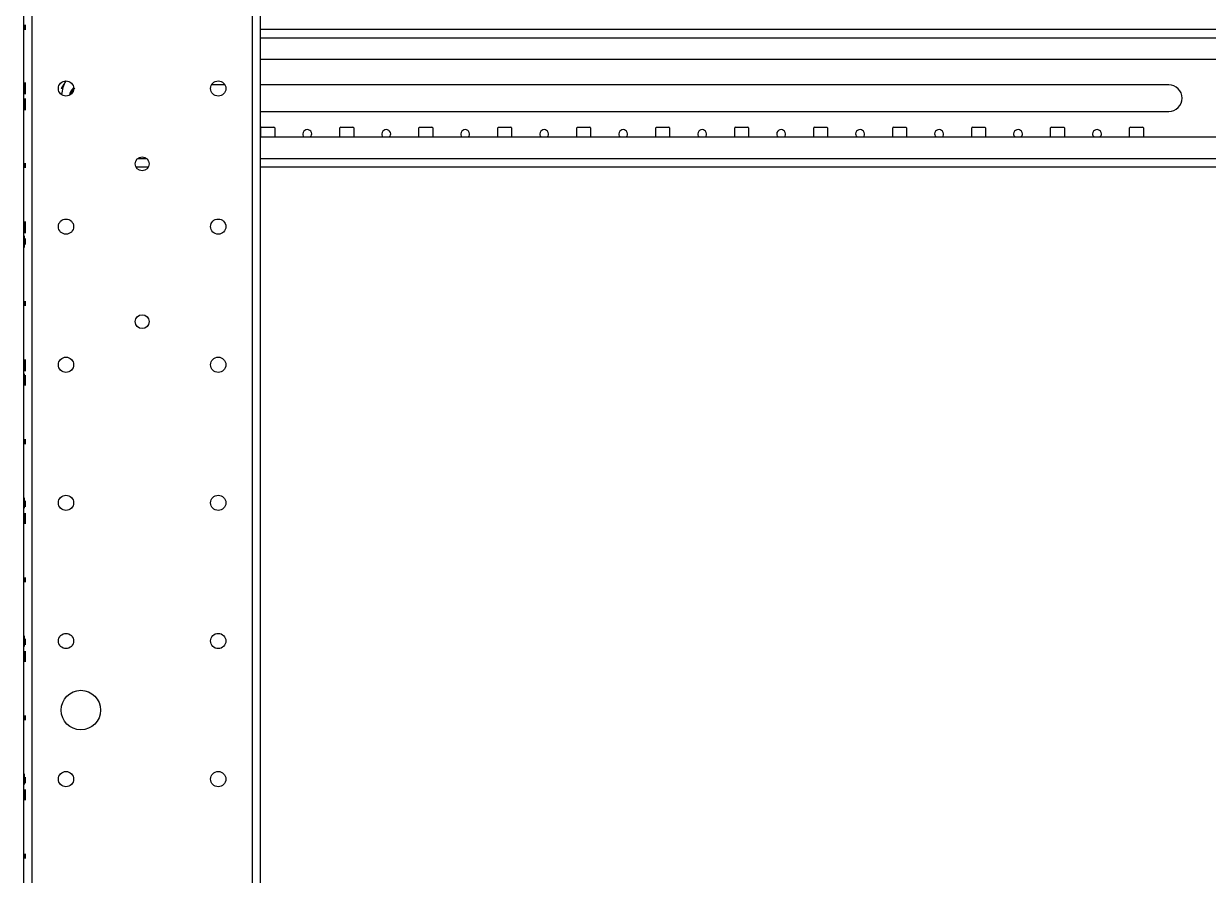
# Model space of a CAD drawing. Extents: x 8 to 102, y 11 to 162.
# Drawn here: x 65.58 to 80.58, y 42.39 to 53.18 of the extents above; entities that cross this region are included whole.
import ezdxf

# ---------------------------------------------------------------- set-up
doc = ezdxf.new("R2010")
doc.units = 0
doc.header["$MEASUREMENT"] = 0
doc.layers.add('TFR-TRI3', color=7, linetype='CONTINUOUS')

msp = doc.modelspace()

# ---------------------------------------------------------------- linework, layer by layer
at = {"layer": 'TFR-TRI3', "color": 113, "linetype": 'CONTINUOUS'}
for p, q in [((65.685, 11.26), (65.685, 107.017)), ((68.468, 107.017), (68.468, 11.26)), ((68.576, 11.26), (68.576, 107.017)), ((65.576, 104.587), (65.576, 13.694))]:
    msp.add_line(p, q, dxfattribs=at)
at = {"layer": 'TFR-TRI3', "color": 3, "linetype": 'CONTINUOUS'}
for p, q in [((65.581, 53.105), (65.581, 53.165)), ((65.581, 53.105), (65.581, 53.165)), ((65.596, 53.165), (65.596, 53.105)), ((65.596, 53.165), (65.596, 53.105)), ((65.581, 52.43), (65.581, 52.435)), ((65.581, 52.435), (65.581, 52.287)), ((65.581, 52.435), (65.581, 52.433)), ((65.581, 52.325), (65.581, 52.435)), ((65.581, 52.433), (65.581, 52.429)), ((65.581, 52.416), (65.581, 52.43)), ((65.581, 52.429), (65.581, 52.422)), ((65.581, 52.422), (65.581, 52.411)), ((65.581, 52.394), (65.581, 52.416)), ((65.581, 52.411), (65.581, 52.394)), ((65.581, 52.403), (65.581, 52.406)), ((65.581, 52.406), (65.581, 52.403)), ((65.581, 52.403), (65.581, 52.395)), ((65.581, 52.393), (65.581, 52.403)), ((65.581, 52.395), (65.581, 52.381)), ((65.581, 52.365), (65.581, 52.394)), ((65.581, 52.394), (65.581, 52.368)), ((65.581, 52.375), (65.581, 52.393)), ((65.581, 52.381), (65.581, 52.364)), ((65.581, 52.344), (65.581, 52.375)), ((65.581, 52.368), (65.581, 52.348)), ((65.581, 52.336), (65.581, 52.365)), ((65.581, 52.364), (65.581, 52.346)), ((65.596, 52.287), (65.596, 52.435)), ((65.596, 52.435), (65.596, 52.434)), ((65.596, 52.434), (65.596, 52.432)), ((65.596, 52.432), (65.596, 52.425)), ((65.596, 52.43), (65.596, 52.423)), ((65.596, 52.402), (65.596, 52.43)), ((65.596, 52.425), (65.596, 52.414)), ((65.596, 52.423), (65.596, 52.408)), ((65.596, 52.414), (65.596, 52.398)), ((65.596, 52.408), (65.596, 52.386)), ((65.596, 52.398), (65.596, 52.402)), ((65.596, 52.389), (65.596, 52.398)), ((65.596, 52.398), (65.596, 52.378)), ((65.596, 52.392), (65.596, 52.397)), ((65.596, 52.397), (65.596, 52.287)), ((65.596, 52.385), (65.596, 52.392)), ((65.596, 52.375), (65.596, 52.389)), ((65.596, 52.386), (65.596, 52.357)), ((65.596, 52.374), (65.596, 52.385)), ((65.596, 52.378), (65.596, 52.347)), ((65.596, 52.358), (65.596, 52.375)), ((65.596, 52.353), (65.596, 52.374)), ((65.596, 52.34), (65.596, 52.358)), ((65.596, 52.357), (65.596, 52.328)), ((65.596, 52.328), (65.596, 52.353)), ((66.057, 52.361), (66.087, 52.413)), ((66.069, 52.354), (66.057, 52.361)), ((66.088, 52.413), (66.087, 52.413)), ((66.184, 52.321), (66.222, 52.364)), ((65.581, 52.348), (65.581, 52.336)), ((65.581, 52.346), (65.581, 52.332)), ((65.581, 52.323), (65.581, 52.344)), ((65.581, 52.336), (65.581, 52.33)), ((65.581, 52.314), (65.581, 52.336)), ((65.581, 52.332), (65.581, 52.323)), ((65.581, 52.33), (65.581, 52.325)), ((65.581, 52.308), (65.581, 52.323)), ((65.581, 52.323), (65.581, 52.32)), ((65.581, 52.32), (65.581, 52.292)), ((65.581, 52.299), (65.581, 52.314)), ((65.581, 52.297), (65.581, 52.308)), ((65.581, 52.292), (65.581, 52.299)), ((65.581, 52.29), (65.581, 52.297)), ((65.581, 52.287), (65.581, 52.29)), ((65.581, 52.287), (65.581, 52.287)), ((65.581, 52.123), (65.581, 52.234)), ((65.581, 52.234), (65.581, 52.085)), ((65.581, 52.229), (65.581, 52.233)), ((65.581, 52.233), (65.581, 52.232)), ((65.581, 52.232), (65.581, 52.228)), ((65.581, 52.214), (65.581, 52.229)), ((65.581, 52.228), (65.581, 52.22)), ((65.581, 52.22), (65.581, 52.209)), ((65.581, 52.192), (65.581, 52.214)), ((65.581, 52.209), (65.581, 52.192)), ((65.581, 52.205), (65.581, 52.202)), ((65.581, 52.202), (65.581, 52.205)), ((65.581, 52.192), (65.581, 52.202)), ((65.581, 52.202), (65.581, 52.193)), ((65.596, 52.347), (65.596, 52.328)), ((65.596, 52.327), (65.596, 52.34)), ((65.596, 52.328), (65.596, 52.306)), ((65.596, 52.311), (65.596, 52.328)), ((65.596, 52.328), (65.596, 52.318)), ((65.596, 52.318), (65.596, 52.327)), ((65.596, 52.318), (65.596, 52.315)), ((65.596, 52.315), (65.596, 52.318)), ((65.596, 52.3), (65.596, 52.311)), ((65.596, 52.306), (65.596, 52.292)), ((65.596, 52.292), (65.596, 52.3)), ((65.596, 52.288), (65.596, 52.292)), ((65.596, 52.292), (65.596, 52.287)), ((65.596, 52.287), (65.596, 52.288)), ((65.596, 52.085), (65.596, 52.234)), ((65.596, 52.234), (65.596, 52.233)), ((65.596, 52.233), (65.596, 52.23)), ((65.596, 52.23), (65.596, 52.223)), ((65.596, 52.228), (65.596, 52.221)), ((65.596, 52.2), (65.596, 52.228)), ((65.596, 52.223), (65.596, 52.212)), ((65.596, 52.221), (65.596, 52.206)), ((65.596, 52.212), (65.596, 52.197)), ((65.596, 52.206), (65.596, 52.184)), ((65.596, 52.197), (65.596, 52.2)), ((66.173, 52.287), (66.184, 52.321)), ((65.581, 52.193), (65.581, 52.18)), ((65.581, 52.173), (65.581, 52.192)), ((65.581, 52.163), (65.581, 52.192)), ((65.581, 52.192), (65.581, 52.167)), ((65.581, 52.18), (65.581, 52.163)), ((65.581, 52.142), (65.581, 52.173)), ((65.581, 52.167), (65.581, 52.146)), ((65.581, 52.163), (65.581, 52.145)), ((65.581, 52.134), (65.581, 52.163)), ((65.581, 52.146), (65.581, 52.135)), ((65.581, 52.145), (65.581, 52.131)), ((65.581, 52.122), (65.581, 52.142)), ((65.581, 52.135), (65.581, 52.129)), ((65.581, 52.112), (65.581, 52.134)), ((65.581, 52.131), (65.581, 52.122)), ((65.581, 52.129), (65.581, 52.123)), ((65.581, 52.106), (65.581, 52.122)), ((65.581, 52.122), (65.581, 52.119)), ((65.581, 52.119), (65.581, 52.09)), ((65.581, 52.097), (65.581, 52.112)), ((65.581, 52.096), (65.581, 52.106)), ((65.581, 52.09), (65.581, 52.097)), ((65.581, 52.088), (65.581, 52.096)), ((65.581, 52.086), (65.581, 52.088)), ((65.581, 52.085), (65.581, 52.086)), ((65.596, 52.188), (65.596, 52.197)), ((65.596, 52.197), (65.596, 52.176)), ((65.596, 52.195), (65.596, 52.085)), ((65.596, 52.19), (65.596, 52.195)), ((65.596, 52.184), (65.596, 52.19)), ((65.596, 52.174), (65.596, 52.188)), ((65.596, 52.184), (65.596, 52.155)), ((65.596, 52.172), (65.596, 52.184)), ((65.596, 52.176), (65.596, 52.145)), ((65.596, 52.156), (65.596, 52.174)), ((65.596, 52.152), (65.596, 52.172)), ((65.596, 52.139), (65.596, 52.156)), ((65.596, 52.155), (65.596, 52.127)), ((65.596, 52.126), (65.596, 52.152)), ((65.596, 52.145), (65.596, 52.127)), ((65.596, 52.126), (65.596, 52.139)), ((65.596, 52.127), (65.596, 52.104)), ((65.596, 52.127), (65.596, 52.117)), ((65.596, 52.109), (65.596, 52.126)), ((65.596, 52.117), (65.596, 52.126)), ((65.596, 52.114), (65.596, 52.117)), ((65.596, 52.117), (65.596, 52.114)), ((65.596, 52.098), (65.596, 52.109)), ((65.596, 52.104), (65.596, 52.09)), ((65.596, 52.091), (65.596, 52.098)), ((65.596, 52.087), (65.596, 52.091)), ((65.596, 52.09), (65.596, 52.085)), ((65.596, 52.085), (65.596, 52.087)), ((65.581, 51.355), (65.581, 51.415)), ((65.581, 51.355), (65.581, 51.415)), ((65.596, 51.415), (65.596, 51.355)), ((65.596, 51.415), (65.596, 51.355)), ((65.581, 50.619), (65.581, 50.635)), ((65.581, 50.635), (65.581, 50.61)), ((65.581, 50.61), (65.581, 50.619)), ((65.581, 50.61), (65.581, 50.599)), ((65.581, 50.596), (65.581, 50.61)), ((65.581, 50.599), (65.581, 50.586)), ((65.581, 50.579), (65.581, 50.596)), ((65.581, 50.586), (65.581, 50.572)), ((65.581, 50.56), (65.581, 50.579)), ((65.581, 50.572), (65.581, 50.56)), ((65.596, 50.527), (65.596, 50.675)), ((65.596, 50.675), (65.596, 50.674)), ((65.596, 50.674), (65.596, 50.672)), ((65.596, 50.672), (65.596, 50.665)), ((65.596, 50.67), (65.596, 50.663)), ((65.596, 50.642), (65.596, 50.67)), ((65.596, 50.665), (65.596, 50.654)), ((65.596, 50.663), (65.596, 50.648)), ((65.596, 50.654), (65.596, 50.638)), ((65.596, 50.648), (65.596, 50.626)), ((65.596, 50.638), (65.596, 50.642)), ((65.596, 50.638), (65.596, 50.618)), ((65.596, 50.629), (65.596, 50.638)), ((65.596, 50.637), (65.596, 50.527)), ((65.596, 50.632), (65.596, 50.637)), ((65.596, 50.625), (65.596, 50.632)), ((65.596, 50.615), (65.596, 50.629)), ((65.596, 50.626), (65.596, 50.597)), ((65.596, 50.614), (65.596, 50.625)), ((65.596, 50.618), (65.596, 50.587)), ((65.596, 50.598), (65.596, 50.615)), ((65.596, 50.593), (65.596, 50.614)), ((65.596, 50.58), (65.596, 50.598)), ((65.596, 50.597), (65.596, 50.568)), ((65.596, 50.568), (65.596, 50.593)), ((65.596, 50.587), (65.596, 50.568)), ((65.596, 50.567), (65.596, 50.58)), ((65.596, 50.568), (65.596, 50.546)), ((65.596, 50.568), (65.596, 50.558)), ((65.596, 50.551), (65.596, 50.568)), ((65.596, 50.558), (65.596, 50.567)), ((65.596, 50.555), (65.596, 50.558)), ((65.596, 50.558), (65.596, 50.555)), ((65.596, 50.54), (65.596, 50.551)), ((65.581, 50.494), (65.581, 50.345)), ((65.581, 50.383), (65.581, 50.494)), ((65.581, 50.493), (65.581, 50.492)), ((65.581, 50.489), (65.581, 50.493)), ((65.581, 50.492), (65.581, 50.488)), ((65.581, 50.474), (65.581, 50.489)), ((65.581, 50.488), (65.581, 50.48)), ((65.581, 50.48), (65.581, 50.469)), ((65.581, 50.452), (65.581, 50.474)), ((65.581, 50.469), (65.581, 50.452)), ((65.581, 50.462), (65.581, 50.465)), ((65.581, 50.465), (65.581, 50.462)), ((65.581, 50.452), (65.581, 50.462)), ((65.581, 50.462), (65.581, 50.453)), ((65.581, 50.453), (65.581, 50.44)), ((65.581, 50.452), (65.581, 50.427)), ((65.581, 50.423), (65.581, 50.452)), ((65.581, 50.433), (65.581, 50.452)), ((65.581, 50.44), (65.581, 50.423)), ((65.581, 50.402), (65.581, 50.433)), ((65.581, 50.427), (65.581, 50.406)), ((65.581, 50.394), (65.581, 50.423)), ((65.581, 50.423), (65.581, 50.405)), ((65.581, 50.406), (65.581, 50.395)), ((65.581, 50.405), (65.581, 50.391)), ((65.581, 50.382), (65.581, 50.402)), ((65.596, 50.546), (65.596, 50.532)), ((65.596, 50.532), (65.596, 50.54)), ((65.596, 50.528), (65.596, 50.532)), ((65.596, 50.532), (65.596, 50.527)), ((65.596, 50.527), (65.596, 50.528)), ((65.596, 50.461), (65.596, 50.441)), ((65.596, 50.448), (65.596, 50.461)), ((65.596, 50.434), (65.596, 50.448)), ((65.596, 50.441), (65.596, 50.424)), ((65.596, 50.421), (65.596, 50.434)), ((65.596, 50.424), (65.596, 50.41)), ((65.596, 50.41), (65.596, 50.421)), ((65.596, 50.385), (65.596, 50.41)), ((65.596, 50.41), (65.596, 50.401)), ((65.596, 50.401), (65.596, 50.385)), ((65.581, 50.395), (65.581, 50.389)), ((65.581, 50.372), (65.581, 50.394)), ((65.581, 50.391), (65.581, 50.382)), ((65.581, 50.389), (65.581, 50.383)), ((65.581, 50.366), (65.581, 50.382)), ((65.581, 50.382), (65.581, 50.379)), ((65.581, 50.379), (65.581, 50.35)), ((65.581, 50.357), (65.581, 50.372)), ((65.581, 50.356), (65.581, 50.366)), ((65.581, 50.35), (65.581, 50.357)), ((65.581, 50.348), (65.581, 50.356)), ((65.581, 50.346), (65.581, 50.348)), ((65.581, 50.345), (65.581, 50.346)), ((65.581, 49.605), (65.581, 49.665)), ((65.581, 49.605), (65.581, 49.665)), ((65.596, 49.665), (65.596, 49.605)), ((65.596, 49.665), (65.596, 49.605)), ((65.581, 48.924), (65.581, 48.922)), ((65.581, 48.922), (65.581, 48.924)), ((65.581, 48.919), (65.581, 48.922)), ((65.581, 48.922), (65.581, 48.916)), ((65.581, 48.914), (65.581, 48.919)), ((65.581, 48.916), (65.581, 48.907)), ((65.581, 48.906), (65.581, 48.914)), ((65.581, 48.907), (65.581, 48.894)), ((65.581, 48.897), (65.581, 48.906)), ((65.596, 48.925), (65.596, 48.924)), ((65.596, 48.777), (65.596, 48.925)), ((65.596, 48.924), (65.596, 48.922)), ((65.596, 48.922), (65.596, 48.915)), ((65.596, 48.92), (65.596, 48.913)), ((65.596, 48.892), (65.596, 48.92)), ((65.596, 48.915), (65.596, 48.904)), ((65.596, 48.913), (65.596, 48.898)), ((65.596, 48.904), (65.596, 48.888)), ((65.581, 48.898), (65.581, 48.895)), ((65.581, 48.895), (65.581, 48.898)), ((65.581, 48.886), (65.581, 48.897)), ((65.581, 48.886), (65.581, 48.895)), ((65.581, 48.895), (65.581, 48.886)), ((65.581, 48.894), (65.581, 48.877)), ((65.581, 48.886), (65.581, 48.873)), ((65.581, 48.873), (65.581, 48.886)), ((65.581, 48.872), (65.581, 48.886)), ((65.581, 48.877), (65.581, 48.857)), ((65.581, 48.857), (65.581, 48.873)), ((65.581, 48.873), (65.581, 48.857)), ((65.581, 48.857), (65.581, 48.872)), ((65.581, 48.836), (65.581, 48.857)), ((65.581, 48.857), (65.581, 48.841)), ((65.581, 48.857), (65.581, 48.83)), ((65.581, 48.841), (65.581, 48.857)), ((65.581, 48.828), (65.581, 48.841)), ((65.581, 48.841), (65.581, 48.829)), ((65.581, 48.82), (65.581, 48.836)), ((65.581, 48.83), (65.581, 48.81)), ((65.581, 48.829), (65.581, 48.819)), ((65.581, 48.819), (65.581, 48.828)), ((65.581, 48.807), (65.581, 48.82)), ((65.581, 48.816), (65.581, 48.819)), ((65.581, 48.819), (65.581, 48.816)), ((65.581, 48.81), (65.581, 48.795)), ((65.581, 48.798), (65.581, 48.807)), ((65.581, 48.792), (65.581, 48.798)), ((65.581, 48.795), (65.581, 48.79)), ((65.581, 48.79), (65.581, 48.792)), ((65.596, 48.898), (65.596, 48.876)), ((65.596, 48.888), (65.596, 48.892)), ((65.596, 48.879), (65.596, 48.888)), ((65.596, 48.888), (65.596, 48.868)), ((65.596, 48.882), (65.596, 48.887)), ((65.596, 48.887), (65.596, 48.777)), ((65.596, 48.875), (65.596, 48.882)), ((65.596, 48.865), (65.596, 48.879)), ((65.596, 48.876), (65.596, 48.847)), ((65.596, 48.864), (65.596, 48.875)), ((65.596, 48.868), (65.596, 48.837)), ((65.596, 48.848), (65.596, 48.865)), ((65.596, 48.843), (65.596, 48.864)), ((65.596, 48.83), (65.596, 48.848)), ((65.596, 48.847), (65.596, 48.818)), ((65.596, 48.818), (65.596, 48.843)), ((65.596, 48.837), (65.596, 48.818)), ((65.596, 48.817), (65.596, 48.83)), ((65.596, 48.818), (65.596, 48.796)), ((65.596, 48.801), (65.596, 48.818)), ((65.596, 48.818), (65.596, 48.808)), ((65.596, 48.808), (65.596, 48.817)), ((65.596, 48.808), (65.596, 48.805)), ((65.596, 48.805), (65.596, 48.808)), ((65.596, 48.79), (65.596, 48.801)), ((65.596, 48.796), (65.596, 48.782)), ((65.596, 48.782), (65.596, 48.79)), ((65.596, 48.778), (65.596, 48.782)), ((65.596, 48.782), (65.596, 48.777)), ((65.596, 48.777), (65.596, 48.778)), ((65.581, 48.633), (65.581, 48.744)), ((65.581, 48.744), (65.581, 48.595)), ((65.581, 48.743), (65.581, 48.742)), ((65.581, 48.739), (65.581, 48.743)), ((65.581, 48.742), (65.581, 48.738)), ((65.581, 48.724), (65.581, 48.739)), ((65.581, 48.738), (65.581, 48.73)), ((65.581, 48.73), (65.581, 48.719)), ((65.581, 48.702), (65.581, 48.724)), ((65.581, 48.719), (65.581, 48.702)), ((65.581, 48.712), (65.581, 48.715)), ((65.581, 48.715), (65.581, 48.712)), ((65.581, 48.712), (65.581, 48.703)), ((65.581, 48.702), (65.581, 48.712)), ((65.581, 48.703), (65.581, 48.69)), ((65.581, 48.702), (65.581, 48.677)), ((65.581, 48.673), (65.581, 48.702)), ((65.581, 48.683), (65.581, 48.702)), ((65.581, 48.69), (65.581, 48.673)), ((65.581, 48.652), (65.581, 48.683)), ((65.581, 48.677), (65.581, 48.656)), ((65.581, 48.644), (65.581, 48.673)), ((65.581, 48.673), (65.581, 48.655)), ((65.581, 48.656), (65.581, 48.645)), ((65.581, 48.655), (65.581, 48.641)), ((65.581, 48.632), (65.581, 48.652)), ((65.581, 48.645), (65.581, 48.639)), ((65.581, 48.622), (65.581, 48.644)), ((65.581, 48.641), (65.581, 48.632)), ((65.581, 48.639), (65.581, 48.633)), ((65.581, 48.616), (65.581, 48.632)), ((65.581, 48.632), (65.581, 48.629)), ((65.581, 48.629), (65.581, 48.6)), ((65.581, 48.607), (65.581, 48.622)), ((65.581, 48.606), (65.581, 48.616)), ((65.581, 48.6), (65.581, 48.607)), ((65.581, 48.598), (65.581, 48.606)), ((65.596, 48.73), (65.596, 48.728)), ((65.596, 48.725), (65.596, 48.73)), ((65.596, 48.728), (65.596, 48.723)), ((65.596, 48.71), (65.596, 48.725)), ((65.596, 48.723), (65.596, 48.713)), ((65.596, 48.713), (65.596, 48.7)), ((65.596, 48.69), (65.596, 48.71)), ((65.596, 48.704), (65.596, 48.701)), ((65.596, 48.701), (65.596, 48.704)), ((65.596, 48.691), (65.596, 48.701)), ((65.596, 48.701), (65.596, 48.692)), ((65.596, 48.7), (65.596, 48.684)), ((65.596, 48.692), (65.596, 48.679)), ((65.596, 48.679), (65.596, 48.691)), ((65.596, 48.663), (65.596, 48.69)), ((65.596, 48.684), (65.596, 48.663)), ((65.596, 48.679), (65.596, 48.663)), ((65.596, 48.664), (65.596, 48.679)), ((65.596, 48.647), (65.596, 48.664)), ((65.596, 48.663), (65.596, 48.648)), ((65.596, 48.663), (65.596, 48.647)), ((65.596, 48.643), (65.596, 48.663)), ((65.596, 48.648), (65.596, 48.634)), ((65.596, 48.634), (65.596, 48.647)), ((65.596, 48.647), (65.596, 48.634)), ((65.596, 48.626), (65.596, 48.643)), ((65.596, 48.625), (65.596, 48.634)), ((65.596, 48.634), (65.596, 48.623)), ((65.596, 48.634), (65.596, 48.625)), ((65.596, 48.613), (65.596, 48.626)), ((65.596, 48.622), (65.596, 48.625)), ((65.596, 48.625), (65.596, 48.622)), ((65.596, 48.623), (65.596, 48.614)), ((65.596, 48.614), (65.596, 48.607)), ((65.596, 48.604), (65.596, 48.613)), ((65.596, 48.607), (65.596, 48.601)), ((65.596, 48.598), (65.596, 48.604)), ((65.596, 48.601), (65.596, 48.598)), ((65.581, 48.596), (65.581, 48.598)), ((65.581, 48.595), (65.581, 48.596)), ((65.596, 48.598), (65.596, 48.597)), ((65.596, 48.597), (65.596, 48.598)), ((65.581, 47.855), (65.581, 47.915)), ((65.581, 47.855), (65.581, 47.915)), ((65.596, 47.915), (65.596, 47.855)), ((65.596, 47.915), (65.596, 47.855)), ((65.581, 47.175), (65.581, 47.173)), ((65.581, 47.173), (65.581, 47.175)), ((65.581, 47.173), (65.581, 47.167)), ((65.581, 47.166), (65.581, 47.173)), ((65.581, 47.167), (65.581, 47.156)), ((65.581, 47.156), (65.581, 47.166)), ((65.581, 47.141), (65.581, 47.156)), ((65.581, 47.156), (65.581, 47.141)), ((65.581, 47.149), (65.581, 47.15)), ((65.581, 47.15), (65.581, 47.141)), ((65.581, 47.15), (65.581, 47.15)), ((65.581, 47.146), (65.581, 47.149)), ((65.581, 47.147), (65.581, 47.144)), ((65.581, 47.144), (65.581, 47.147)), ((65.581, 47.142), (65.581, 47.146)), ((65.581, 47.136), (65.581, 47.144)), ((65.581, 47.144), (65.581, 47.136)), ((65.581, 47.137), (65.581, 47.142)), ((65.581, 47.141), (65.581, 47.123)), ((65.581, 47.141), (65.581, 47.129)), ((65.581, 47.124), (65.581, 47.141)), ((65.581, 47.131), (65.581, 47.137)), ((65.581, 47.136), (65.581, 47.123)), ((65.581, 47.123), (65.581, 47.136)), ((65.581, 47.123), (65.581, 47.131)), ((65.581, 47.129), (65.581, 47.116)), ((65.581, 47.105), (65.581, 47.124)), ((65.581, 47.107), (65.581, 47.123)), ((65.581, 47.123), (65.581, 47.102)), ((65.581, 47.113), (65.581, 47.123)), ((65.581, 47.123), (65.581, 47.108)), ((65.581, 47.116), (65.581, 47.101)), ((65.581, 47.102), (65.581, 47.113)), ((65.581, 47.108), (65.581, 47.092)), ((65.581, 47.091), (65.581, 47.107)), ((65.581, 47.08), (65.581, 47.105)), ((65.581, 47.09), (65.581, 47.102)), ((65.581, 47.102), (65.581, 47.08)), ((65.581, 47.101), (65.581, 47.078)), ((65.596, 47.136), (65.596, 47.116)), ((65.596, 47.123), (65.596, 47.136)), ((65.596, 47.109), (65.596, 47.123)), ((65.596, 47.116), (65.596, 47.099)), ((65.596, 47.096), (65.596, 47.109)), ((65.581, 47.092), (65.581, 47.079)), ((65.581, 47.078), (65.581, 47.091)), ((65.581, 47.08), (65.581, 47.09)), ((65.581, 47.08), (65.581, 47.063)), ((65.581, 47.073), (65.581, 47.08)), ((65.581, 47.059), (65.581, 47.08)), ((65.581, 47.079), (65.581, 47.07)), ((65.581, 47.069), (65.581, 47.078)), ((65.581, 47.078), (65.581, 47.058)), ((65.581, 47.069), (65.581, 47.073)), ((65.581, 47.07), (65.581, 47.066)), ((65.581, 47.044), (65.581, 47.069)), ((65.581, 47.066), (65.581, 47.069)), ((65.581, 47.063), (65.581, 47.051)), ((65.581, 47.045), (65.581, 47.059)), ((65.581, 47.058), (65.581, 47.045)), ((65.581, 47.051), (65.581, 47.044)), ((65.581, 47.045), (65.581, 47.041)), ((65.581, 47.041), (65.581, 47.045)), ((65.581, 46.944), (65.581, 46.96)), ((65.581, 46.96), (65.581, 46.935)), ((65.596, 47.099), (65.596, 47.085)), ((65.596, 47.085), (65.596, 47.096)), ((65.596, 47.06), (65.596, 47.085)), ((65.596, 47.085), (65.596, 47.076)), ((65.596, 47.076), (65.596, 47.06)), ((65.596, 46.975), (65.596, 46.979)), ((65.596, 46.979), (65.596, 46.975)), ((65.596, 46.976), (65.596, 46.952)), ((65.596, 46.97), (65.596, 46.976)), ((65.596, 46.962), (65.596, 46.975)), ((65.596, 46.975), (65.596, 46.961)), ((65.596, 46.957), (65.596, 46.97)), ((65.596, 46.942), (65.596, 46.962)), ((65.596, 46.961), (65.596, 46.94)), ((65.596, 46.94), (65.596, 46.957)), ((65.596, 46.951), (65.596, 46.954)), ((65.596, 46.954), (65.596, 46.951)), ((65.596, 46.952), (65.596, 46.947)), ((65.596, 46.951), (65.596, 46.942)), ((65.596, 46.941), (65.596, 46.951)), ((65.581, 46.935), (65.581, 46.944)), ((65.581, 46.921), (65.581, 46.935)), ((65.581, 46.935), (65.581, 46.924)), ((65.581, 46.924), (65.581, 46.911)), ((65.581, 46.904), (65.581, 46.921)), ((65.581, 46.911), (65.581, 46.897)), ((65.581, 46.885), (65.581, 46.904)), ((65.581, 46.897), (65.581, 46.885)), ((65.596, 46.947), (65.596, 46.94)), ((65.596, 46.942), (65.596, 46.929)), ((65.596, 46.919), (65.596, 46.942)), ((65.596, 46.928), (65.596, 46.941)), ((65.596, 46.918), (65.596, 46.94)), ((65.596, 46.94), (65.596, 46.915)), ((65.596, 46.94), (65.596, 46.93)), ((65.596, 46.93), (65.596, 46.918)), ((65.596, 46.929), (65.596, 46.913)), ((65.596, 46.912), (65.596, 46.928)), ((65.596, 46.904), (65.596, 46.919)), ((65.596, 46.897), (65.596, 46.918)), ((65.596, 46.918), (65.596, 46.907)), ((65.596, 46.915), (65.596, 46.896)), ((65.596, 46.913), (65.596, 46.897)), ((65.596, 46.897), (65.596, 46.912)), ((65.596, 46.907), (65.596, 46.897)), ((65.596, 46.891), (65.596, 46.904)), ((65.596, 46.897), (65.596, 46.884)), ((65.596, 46.884), (65.596, 46.897)), ((65.596, 46.897), (65.596, 46.89)), ((65.596, 46.879), (65.596, 46.897)), ((65.596, 46.896), (65.596, 46.879)), ((65.596, 46.879), (65.596, 46.891)), ((65.596, 46.89), (65.596, 46.883)), ((65.596, 46.884), (65.596, 46.876)), ((65.596, 46.876), (65.596, 46.884)), ((65.596, 46.883), (65.596, 46.878)), ((65.596, 46.879), (65.596, 46.864)), ((65.596, 46.864), (65.596, 46.879)), ((65.596, 46.87), (65.596, 46.879)), ((65.596, 46.878), (65.596, 46.874)), ((65.596, 46.873), (65.596, 46.876)), ((65.596, 46.876), (65.596, 46.873)), ((65.596, 46.874), (65.596, 46.871)), ((65.596, 46.871), (65.596, 46.87)), ((65.596, 46.87), (65.596, 46.87)), ((65.596, 46.854), (65.596, 46.864)), ((65.596, 46.864), (65.596, 46.854)), ((65.596, 46.854), (65.596, 46.847)), ((65.596, 46.847), (65.596, 46.854)), ((65.596, 46.845), (65.596, 46.847)), ((65.596, 46.847), (65.596, 46.845)), ((65.581, 46.105), (65.581, 46.165)), ((65.581, 46.105), (65.581, 46.165)), ((65.596, 46.165), (65.596, 46.105)), ((65.596, 46.165), (65.596, 46.105)), ((65.581, 45.423), (65.581, 45.425)), ((65.581, 45.425), (65.581, 45.42)), ((65.581, 45.415), (65.581, 45.423)), ((65.581, 45.42), (65.581, 45.406)), ((65.581, 45.413), (65.581, 45.417)), ((65.581, 45.417), (65.581, 45.415)), ((65.581, 45.415), (65.581, 45.409)), ((65.581, 45.403), (65.581, 45.415)), ((65.581, 45.4), (65.581, 45.413)), ((65.581, 45.409), (65.581, 45.4)), ((65.581, 45.406), (65.581, 45.385)), ((65.581, 45.387), (65.581, 45.403)), ((65.581, 45.381), (65.581, 45.4)), ((65.581, 45.4), (65.581, 45.387)), ((65.581, 45.396), (65.581, 45.399)), ((65.581, 45.399), (65.581, 45.396)), ((65.581, 45.396), (65.581, 45.387)), ((65.581, 45.388), (65.581, 45.396)), ((65.581, 45.389), (65.581, 45.391)), ((65.581, 45.391), (65.581, 45.388)), ((65.581, 45.382), (65.581, 45.389)), ((65.581, 45.388), (65.581, 45.381)), ((65.581, 45.374), (65.581, 45.388)), ((65.581, 45.387), (65.581, 45.374)), ((65.581, 45.385), (65.581, 45.358)), ((65.581, 45.371), (65.581, 45.382)), ((65.581, 45.381), (65.581, 45.371)), ((65.581, 45.357), (65.581, 45.381)), ((65.581, 45.374), (65.581, 45.357)), ((65.581, 45.358), (65.581, 45.374)), ((65.581, 45.358), (65.581, 45.371)), ((65.581, 45.371), (65.581, 45.358)), ((65.581, 45.347), (65.581, 45.358)), ((65.581, 45.344), (65.581, 45.358)), ((65.581, 45.358), (65.581, 45.344)), ((65.581, 45.358), (65.581, 45.33)), ((65.581, 45.333), (65.581, 45.357)), ((65.581, 45.357), (65.581, 45.341)), ((65.581, 45.336), (65.581, 45.347)), ((65.581, 45.344), (65.581, 45.334)), ((65.581, 45.334), (65.581, 45.344)), ((65.581, 45.341), (65.581, 45.328)), ((65.581, 45.328), (65.581, 45.336)), ((65.581, 45.334), (65.581, 45.327)), ((65.581, 45.327), (65.581, 45.334)), ((65.581, 45.315), (65.581, 45.333)), ((65.581, 45.33), (65.581, 45.309)), ((65.581, 45.329), (65.581, 45.316)), ((65.581, 45.313), (65.581, 45.329)), ((65.581, 45.321), (65.581, 45.328)), ((65.581, 45.328), (65.581, 45.319)), ((65.581, 45.324), (65.581, 45.327)), ((65.581, 45.327), (65.581, 45.324)), ((65.581, 45.318), (65.581, 45.321)), ((65.581, 45.319), (65.581, 45.316)), ((65.581, 45.316), (65.581, 45.318)), ((65.581, 45.316), (65.581, 45.306)), ((65.581, 45.303), (65.581, 45.315)), ((65.581, 45.301), (65.581, 45.313)), ((65.581, 45.309), (65.581, 45.295)), ((65.581, 45.306), (65.581, 45.301)), ((65.581, 45.299), (65.581, 45.303)), ((65.581, 45.301), (65.581, 45.299)), ((65.581, 45.293), (65.581, 45.301)), ((65.596, 45.373), (65.596, 45.386)), ((65.596, 45.386), (65.596, 45.366)), ((65.596, 45.359), (65.596, 45.373)), ((65.596, 45.366), (65.596, 45.349)), ((65.596, 45.346), (65.596, 45.359)), ((65.596, 45.349), (65.596, 45.335)), ((65.596, 45.335), (65.596, 45.346)), ((65.596, 45.31), (65.596, 45.335)), ((65.596, 45.335), (65.596, 45.326)), ((65.596, 45.326), (65.596, 45.31)), ((65.581, 45.295), (65.581, 45.29)), ((65.581, 45.29), (65.581, 45.293)), ((65.581, 45.194), (65.581, 45.21)), ((65.581, 45.21), (65.581, 45.185)), ((65.581, 45.185), (65.581, 45.194)), ((65.581, 45.171), (65.581, 45.185)), ((65.581, 45.185), (65.581, 45.174)), ((65.581, 45.174), (65.581, 45.161)), ((65.581, 45.154), (65.581, 45.171)), ((65.581, 45.161), (65.581, 45.147)), ((65.581, 45.135), (65.581, 45.154)), ((65.596, 45.23), (65.596, 45.227)), ((65.596, 45.225), (65.596, 45.23)), ((65.596, 45.227), (65.596, 45.22)), ((65.596, 45.211), (65.596, 45.225)), ((65.596, 45.22), (65.596, 45.221)), ((65.596, 45.221), (65.596, 45.217)), ((65.596, 45.22), (65.596, 45.207)), ((65.596, 45.214), (65.596, 45.22)), ((65.596, 45.217), (65.596, 45.205)), ((65.596, 45.204), (65.596, 45.214)), ((65.596, 45.19), (65.596, 45.211)), ((65.596, 45.207), (65.596, 45.191)), ((65.596, 45.205), (65.596, 45.187)), ((65.596, 45.191), (65.596, 45.204)), ((65.596, 45.204), (65.596, 45.203)), ((65.596, 45.201), (65.596, 45.204)), ((65.596, 45.203), (65.596, 45.199)), ((65.596, 45.192), (65.596, 45.201)), ((65.596, 45.199), (65.596, 45.193)), ((65.596, 45.193), (65.596, 45.196)), ((65.596, 45.196), (65.596, 45.193)), ((65.596, 45.193), (65.596, 45.184)), ((65.596, 45.193), (65.596, 45.187)), ((65.596, 45.186), (65.596, 45.193)), ((65.596, 45.179), (65.596, 45.192)), ((65.596, 45.162), (65.596, 45.19)), ((65.596, 45.187), (65.596, 45.163)), ((65.596, 45.187), (65.596, 45.176)), ((65.596, 45.176), (65.596, 45.186)), ((65.596, 45.184), (65.596, 45.173)), ((65.596, 45.163), (65.596, 45.179)), ((65.596, 45.176), (65.596, 45.162)), ((65.596, 45.163), (65.596, 45.176)), ((65.596, 45.173), (65.596, 45.162)), ((65.596, 45.15), (65.596, 45.163)), ((65.596, 45.163), (65.596, 45.139)), ((65.596, 45.146), (65.596, 45.163)), ((65.596, 45.162), (65.596, 45.146)), ((65.596, 45.162), (65.596, 45.149)), ((65.596, 45.135), (65.596, 45.162)), ((65.581, 45.147), (65.581, 45.135)), ((65.596, 45.139), (65.596, 45.15)), ((65.596, 45.149), (65.596, 45.139)), ((65.596, 45.146), (65.596, 45.132)), ((65.596, 45.133), (65.596, 45.146)), ((65.596, 45.139), (65.596, 45.12)), ((65.596, 45.132), (65.596, 45.139)), ((65.596, 45.139), (65.596, 45.132)), ((65.596, 45.114), (65.596, 45.135)), ((65.596, 45.12), (65.596, 45.134)), ((65.596, 45.134), (65.596, 45.117)), ((65.596, 45.124), (65.596, 45.133)), ((65.596, 45.132), (65.596, 45.124)), ((65.596, 45.132), (65.596, 45.129)), ((65.596, 45.129), (65.596, 45.132)), ((65.596, 45.121), (65.596, 45.124)), ((65.596, 45.124), (65.596, 45.121)), ((65.596, 45.111), (65.596, 45.12)), ((65.596, 45.12), (65.596, 45.108)), ((65.596, 45.117), (65.596, 45.105)), ((65.596, 45.1), (65.596, 45.114)), ((65.596, 45.105), (65.596, 45.111)), ((65.596, 45.108), (65.596, 45.104)), ((65.596, 45.105), (65.596, 45.098)), ((65.596, 45.104), (65.596, 45.105)), ((65.596, 45.095), (65.596, 45.1)), ((65.596, 45.098), (65.596, 45.095)), ((65.581, 44.355), (65.581, 44.415)), ((65.581, 44.355), (65.581, 44.415)), ((65.596, 44.415), (65.596, 44.355)), ((65.596, 44.415), (65.596, 44.355)), ((65.581, 43.675), (65.581, 43.656)), ((65.581, 43.543), (65.581, 43.675)), ((65.581, 43.656), (65.581, 43.636)), ((65.581, 43.624), (65.581, 43.643)), ((65.581, 43.643), (65.581, 43.543)), ((65.581, 43.636), (65.581, 43.619)), ((65.581, 43.607), (65.581, 43.624)), ((65.581, 43.619), (65.581, 43.607)), ((65.581, 43.592), (65.581, 43.607)), ((65.581, 43.607), (65.581, 43.601)), ((65.581, 43.601), (65.581, 43.597)), ((65.581, 43.597), (65.581, 43.571)), ((65.581, 43.581), (65.581, 43.592)), ((65.581, 43.574), (65.581, 43.581)), ((65.581, 43.571), (65.581, 43.574)), ((65.596, 43.636), (65.596, 43.616)), ((65.596, 43.623), (65.596, 43.636)), ((65.596, 43.609), (65.596, 43.623)), ((65.596, 43.616), (65.596, 43.599)), ((65.596, 43.596), (65.596, 43.609)), ((65.596, 43.599), (65.596, 43.585)), ((65.596, 43.585), (65.596, 43.596)), ((65.596, 43.56), (65.596, 43.585)), ((65.596, 43.585), (65.596, 43.576)), ((65.596, 43.576), (65.596, 43.56)), ((65.581, 43.444), (65.581, 43.46)), ((65.581, 43.46), (65.581, 43.435)), ((65.581, 43.435), (65.581, 43.444)), ((65.581, 43.435), (65.581, 43.424)), ((65.581, 43.421), (65.581, 43.435)), ((65.581, 43.424), (65.581, 43.411)), ((65.581, 43.404), (65.581, 43.421)), ((65.581, 43.411), (65.581, 43.397)), ((65.581, 43.385), (65.581, 43.404)), ((65.581, 43.397), (65.581, 43.385)), ((65.596, 43.377), (65.596, 43.477)), ((65.596, 43.477), (65.596, 43.345)), ((65.596, 43.423), (65.596, 43.449)), ((65.596, 43.449), (65.596, 43.446)), ((65.596, 43.446), (65.596, 43.439)), ((65.596, 43.439), (65.596, 43.428)), ((65.596, 43.428), (65.596, 43.413)), ((65.596, 43.419), (65.596, 43.423)), ((65.596, 43.413), (65.596, 43.419)), ((65.596, 43.401), (65.596, 43.413)), ((65.596, 43.413), (65.596, 43.396)), ((65.596, 43.384), (65.596, 43.401)), ((65.596, 43.396), (65.596, 43.377)), ((65.596, 43.365), (65.596, 43.384)), ((65.596, 43.345), (65.596, 43.365)), ((65.581, 42.605), (65.581, 42.665)), ((65.581, 42.605), (65.581, 42.665)), ((65.596, 42.665), (65.596, 42.605)), ((65.596, 42.665), (65.596, 42.605))]:
    msp.add_line(p, q, dxfattribs=at)
at = {"layer": 'TFR-TRI3', "color": 30, "linetype": 'CONTINUOUS'}
for p, q in [((68.577, 53.113), (92.576, 53.113)), ((68.577, 53.004), (92.576, 53.004)), ((68.576, 52.733), (92.576, 52.733)), ((68.126, 52.406), (67.955, 52.406)), ((80.076, 52.406), (68.576, 52.406)), ((68.576, 52.07), (80.076, 52.07)), ((68.58, 51.743), (68.58, 51.86)), ((68.59, 51.87), (68.745, 51.87)), ((68.755, 51.86), (68.755, 51.743)), ((69.58, 51.743), (69.58, 51.86)), ((69.59, 51.87), (69.745, 51.87)), ((69.755, 51.86), (69.755, 51.743)), ((70.58, 51.743), (70.58, 51.86)), ((70.59, 51.87), (70.745, 51.87)), ((70.755, 51.86), (70.755, 51.743)), ((71.58, 51.743), (71.58, 51.86)), ((71.59, 51.87), (71.745, 51.87)), ((71.755, 51.86), (71.755, 51.743)), ((72.58, 51.743), (72.58, 51.86)), ((72.59, 51.87), (72.745, 51.87)), ((72.755, 51.86), (72.755, 51.743)), ((73.58, 51.743), (73.58, 51.86)), ((73.59, 51.87), (73.745, 51.87)), ((73.755, 51.86), (73.755, 51.743)), ((74.58, 51.743), (74.58, 51.86)), ((74.59, 51.87), (74.745, 51.87)), ((74.755, 51.86), (74.755, 51.743)), ((75.58, 51.743), (75.58, 51.86)), ((75.59, 51.87), (75.745, 51.87)), ((75.755, 51.86), (75.755, 51.743)), ((76.58, 51.743), (76.58, 51.86)), ((76.59, 51.87), (76.745, 51.87)), ((76.755, 51.86), (76.755, 51.743)), ((77.58, 51.743), (77.58, 51.86)), ((77.59, 51.87), (77.745, 51.87)), ((77.755, 51.86), (77.755, 51.743)), ((78.58, 51.743), (78.58, 51.86)), ((78.59, 51.87), (78.745, 51.87)), ((78.755, 51.86), (78.755, 51.743)), ((79.58, 51.743), (79.58, 51.86)), ((79.59, 51.87), (79.745, 51.87)), ((79.755, 51.86), (79.755, 51.743)), ((92.576, 51.743), (68.576, 51.743)), ((67.137, 51.471), (67.016, 51.471)), ((92.576, 51.471), (68.577, 51.471)), ((67.153, 51.363), (66.999, 51.363)), ((92.576, 51.363), (68.577, 51.363))]:
    msp.add_line(p, q, dxfattribs=at)
at = {"layer": 'TFR-TRI3', "color": 113, "linetype": 'CONTINUOUS'}
for centre, radius in [((66.112, 52.36), 0.0965), ((68.04, 52.36), 0.0965), ((67.076, 51.406), 0.0885), ((66.112, 50.61), 0.0965), ((68.04, 50.61), 0.0965), ((67.076, 49.406), 0.0885), ((66.112, 48.86), 0.0965), ((68.04, 48.86), 0.0965), ((66.112, 47.11), 0.0965), ((68.04, 47.11), 0.0965), ((66.112, 45.36), 0.0965), ((68.04, 45.36), 0.0965), ((66.301, 44.485), 0.25), ((66.112, 43.61), 0.0965), ((68.04, 43.61), 0.0965)]:
    msp.add_circle(centre, radius, dxfattribs=at)
at = {"layer": 'TFR-TRI3', "color": 3, "linetype": 'CONTINUOUS'}
for centre, radius, start, end in [((66.622, 52.201), 0.574, 153.5997, 171.7957), ((66.331, 52.238), 0.18, 133.1887, 168.3619), ((66.331, 52.238), 0.167, 137.5481, 164.0025)]:
    msp.add_arc(centre, radius, start, end, dxfattribs=at)
at = {"layer": 'TFR-TRI3', "color": 30, "linetype": 'CONTINUOUS'}
for centre, radius, start, end in [((80.076, 52.238), 0.168, 270, 90), ((68.59, 51.86), 0.01, 90, 180), ((68.745, 51.86), 0.01, 0, 90), ((69.167, 51.782), 0.0565, 90, 224.3588), ((69.167, 51.782), 0.0565, 315.6412, 90), ((69.59, 51.86), 0.01, 90, 180), ((69.745, 51.86), 0.01, 0, 90), ((70.167, 51.782), 0.0565, 90, 224.3588), ((70.167, 51.782), 0.0565, 315.6412, 90), ((70.59, 51.86), 0.01, 90, 180), ((70.745, 51.86), 0.01, 0, 90), ((71.167, 51.782), 0.0565, 90, 224.3588), ((71.167, 51.782), 0.0565, 315.6412, 90), ((71.59, 51.86), 0.01, 90, 180), ((71.745, 51.86), 0.01, 0, 90), ((72.167, 51.782), 0.0565, 90, 224.3588), ((72.167, 51.782), 0.0565, 315.6412, 90), ((72.59, 51.86), 0.01, 90, 180), ((72.745, 51.86), 0.01, 0, 90), ((73.167, 51.782), 0.0565, 90, 224.3588), ((73.167, 51.782), 0.0565, 315.6412, 90), ((73.59, 51.86), 0.01, 90, 180), ((73.745, 51.86), 0.01, 0, 90), ((74.167, 51.782), 0.0565, 90, 224.3588), ((74.167, 51.782), 0.0565, 315.6412, 90), ((74.59, 51.86), 0.01, 90, 180), ((74.745, 51.86), 0.01, 0, 90), ((75.167, 51.782), 0.0565, 90, 224.3588), ((75.167, 51.782), 0.0565, 315.6412, 90), ((75.59, 51.86), 0.01, 90, 180), ((75.745, 51.86), 0.01, 0, 90), ((76.167, 51.782), 0.0565, 90, 224.3588), ((76.167, 51.782), 0.0565, 315.6412, 90), ((76.59, 51.86), 0.01, 90, 180), ((76.745, 51.86), 0.01, 0, 90), ((77.167, 51.782), 0.0565, 90, 224.3588), ((77.167, 51.782), 0.0565, 315.6412, 90), ((77.59, 51.86), 0.01, 90, 180), ((77.745, 51.86), 0.01, 0, 90), ((78.167, 51.782), 0.0565, 90, 224.3588), ((78.167, 51.782), 0.0565, 315.6412, 90), ((78.59, 51.86), 0.01, 90, 180), ((78.745, 51.86), 0.01, 0, 90), ((79.167, 51.782), 0.0565, 90, 224.3588), ((79.167, 51.782), 0.0565, 315.6412, 90), ((79.59, 51.86), 0.01, 90, 180), ((79.745, 51.86), 0.01, 0, 90)]:
    msp.add_arc(centre, radius, start, end, dxfattribs=at)
at = {"layer": 'TFR-TRI3', "color": 5, "linetype": 'CONTINUOUS'}
msp.add_arc((66.331, 52.238), 0.156, 145.3837, 156.1781, dxfattribs=at)

doc.saveas('drawing.dxf')
